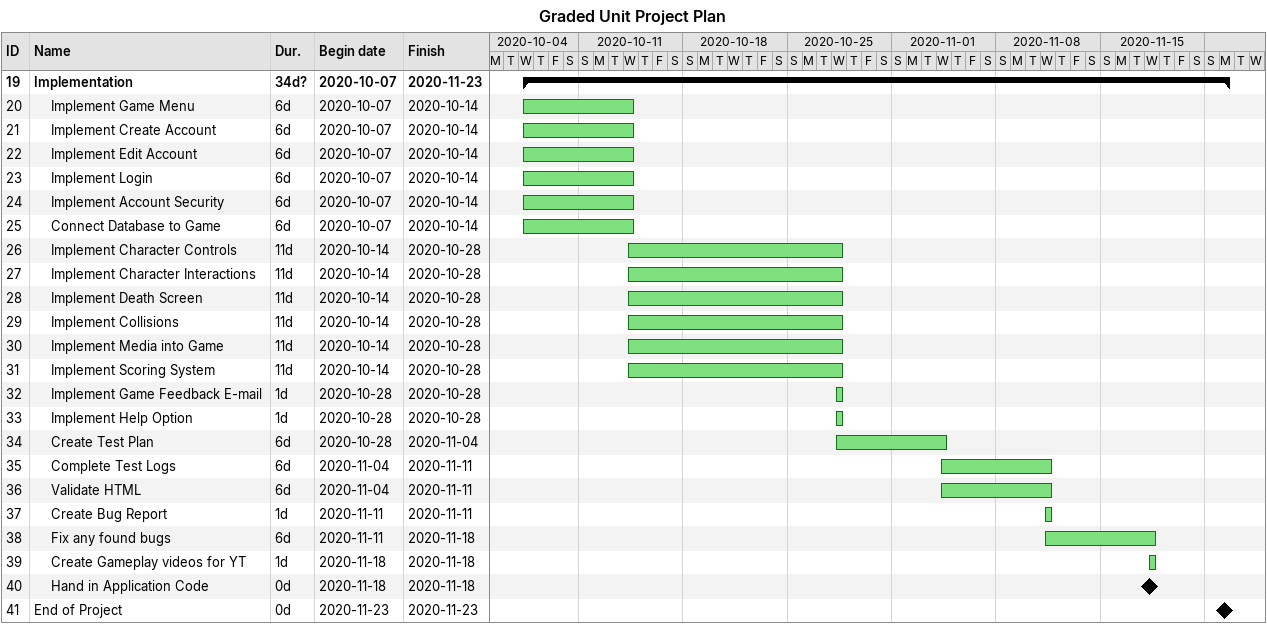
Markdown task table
Graded Unit Project Plan

| ID | Level | Task | Duration | Start | Finish |
|---|---|---|---|---|---|
| 19 | 1 | **Implementation** | 34d? | 2020-10-07 | 2020-11-23 |
| 20 | 2 | Implement Game Menu | 6d | 2020-10-07 | 2020-10-14 |
| 21 | 2 | Implement Create Account | 6d | 2020-10-07 | 2020-10-14 |
| 22 | 2 | Implement Edit Account | 6d | 2020-10-07 | 2020-10-14 |
| 23 | 2 | Implement Login | 6d | 2020-10-07 | 2020-10-14 |
| 24 | 2 | Implement Account Security | 6d | 2020-10-07 | 2020-10-14 |
| 25 | 2 | Connect Database to Game | 6d | 2020-10-07 | 2020-10-14 |
| 26 | 2 | Implement Character Controls | 11d | 2020-10-14 | 2020-10-28 |
| 27 | 2 | Implement Character Interactions | 11d | 2020-10-14 | 2020-10-28 |
| 28 | 2 | Implement Death Screen | 11d | 2020-10-14 | 2020-10-28 |
| 29 | 2 | Implement Collisions | 11d | 2020-10-14 | 2020-10-28 |
| 30 | 2 | Implement Media into Game | 11d | 2020-10-14 | 2020-10-28 |
| 31 | 2 | Implement Scoring System | 11d | 2020-10-14 | 2020-10-28 |
| 32 | 2 | Implement Game Feedback E-mail | 1d | 2020-10-28 | 2020-10-28 |
| 33 | 2 | Implement Help Option | 1d | 2020-10-28 | 2020-10-28 |
| 34 | 2 | Create Test Plan | 6d | 2020-10-28 | 2020-11-04 |
| 35 | 2 | Complete Test Logs | 6d | 2020-11-04 | 2020-11-11 |
| 36 | 2 | Validate HTML | 6d | 2020-11-04 | 2020-11-11 |
| 37 | 2 | Create Bug Report | 1d | 2020-11-11 | 2020-11-11 |
| 38 | 2 | Fix any found bugs | 6d | 2020-11-11 | 2020-11-18 |
| 39 | 2 | Create Gameplay videos for YT | 1d | 2020-11-18 | 2020-11-18 |
| 40 | 2 | Hand in Application Code | 0d | 2020-11-18 | 2020-11-18 |
| 41 | 1 | End of Project | 0d | 2020-11-23 | 2020-11-23 |
